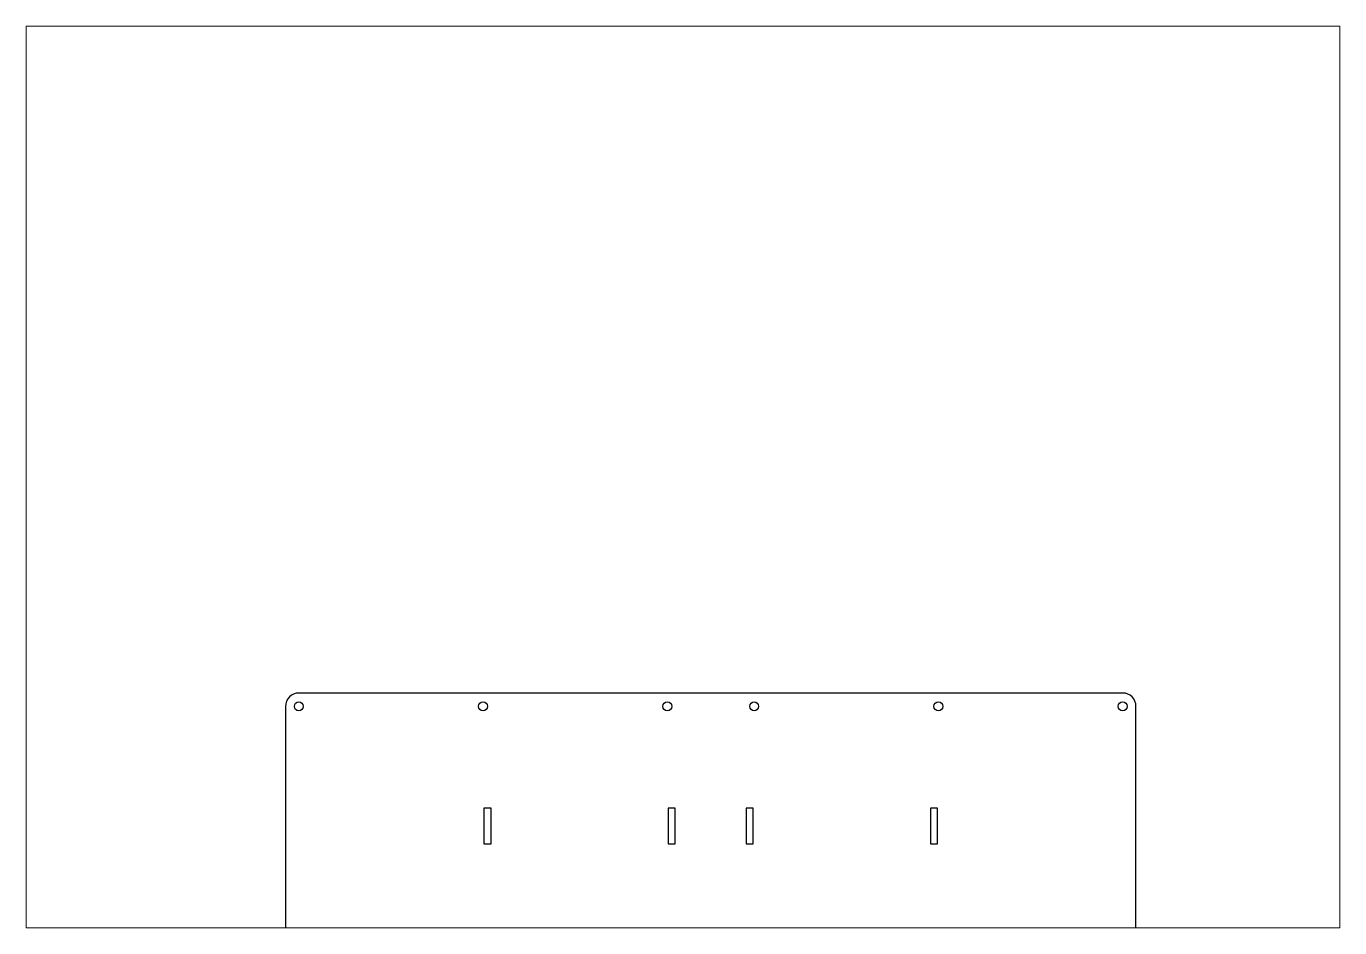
# Paper-space layout 'Layout1' of a CAD drawing. Header units: inches, sheet in millimetres. Extents: x 10 to 287, y 10 to 200.
# The model-space entities are those that its viewports show. They can reach past a viewport. Long polylines and large blocks are cut down to what shows.
import ezdxf

# ---------------------------------------------------------------- set-up
doc = ezdxf.new("R2010")
doc.units = ezdxf.units.IN
doc.header["$MEASUREMENT"] = 0

msp = doc.modelspace()

# ---------------------------------------------------------------- linework, layer by layer
at = {"lineweight": -3}
for points in [[(472.5, 150), (7.5, 150)], [(0, 142.5), (0, 7.5)], [(480, 7.5), (480, 142.5)]]:
    msp.add_lwpolyline(points, dxfattribs=at)
for points in [[(112, 65), (116, 65), (116, 85), (112, 85)], [(216, 65), (220, 65), (220, 85), (216, 85)], [(260, 65), (264, 65), (264, 85), (260, 85)], [(364, 65), (368, 65), (368, 85), (364, 85)]]:
    msp.add_lwpolyline(points, close=True, dxfattribs=at)
for centre in [(7.5, 142.5), (111.5, 142.5), (215.5, 142.5), (264.5, 142.5), (368.5, 142.5), (472.5, 142.5)]:
    msp.add_circle(centre, 2.5, dxfattribs=at)
for centre, start, end in [((7.5, 142.5), 450, 540), ((472.5, 142.5), 360, 450)]:
    msp.add_arc(centre, 7.5, start, end)

psp = doc.layouts.get("Layout1")

# ---------------------------------------------------------------- viewports
at = {"layer": '0'}
psp.add_viewport(center=(148.5, 105), size=(277, 190), view_center_point=(224.35, 271.87), view_height=508.4693, dxfattribs=at)

doc.saveas('drawing.dxf')
